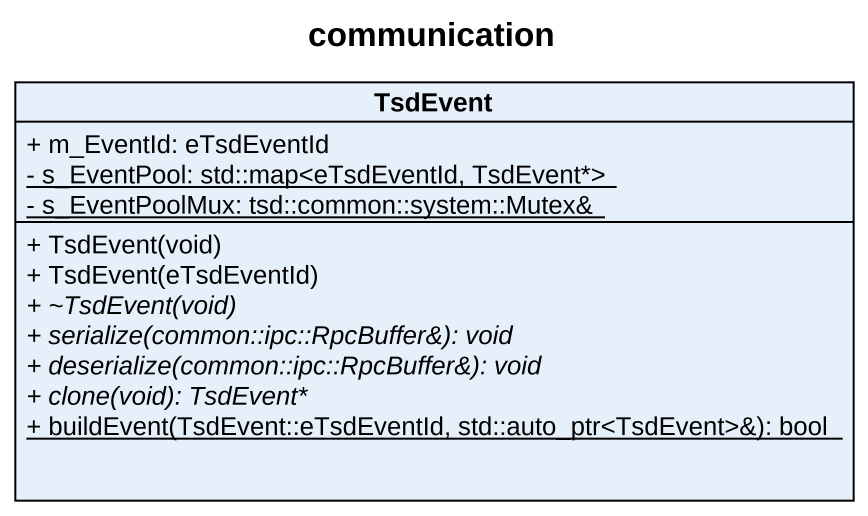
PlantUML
@startuml
title communication
hide circle
hide empty members
skinparam classAttributeIconSize 0
class TsdEvent {
  + m_EventId: eTsdEventId
  {static} - s_EventPool: std::map<eTsdEventId, TsdEvent*>
  {static} - s_EventPoolMux: tsd::common::system::Mutex&
  + TsdEvent(void)
  + TsdEvent(eTsdEventId)
  {abstract} + ~TsdEvent(void)
  {abstract} + serialize(common::ipc::RpcBuffer&): void
  {abstract} + deserialize(common::ipc::RpcBuffer&): void
  {abstract} + clone(void): TsdEvent*
  {static} + buildEvent(TsdEvent::eTsdEventId, std::auto_ptr<TsdEvent>&): bool
}
@enduml
